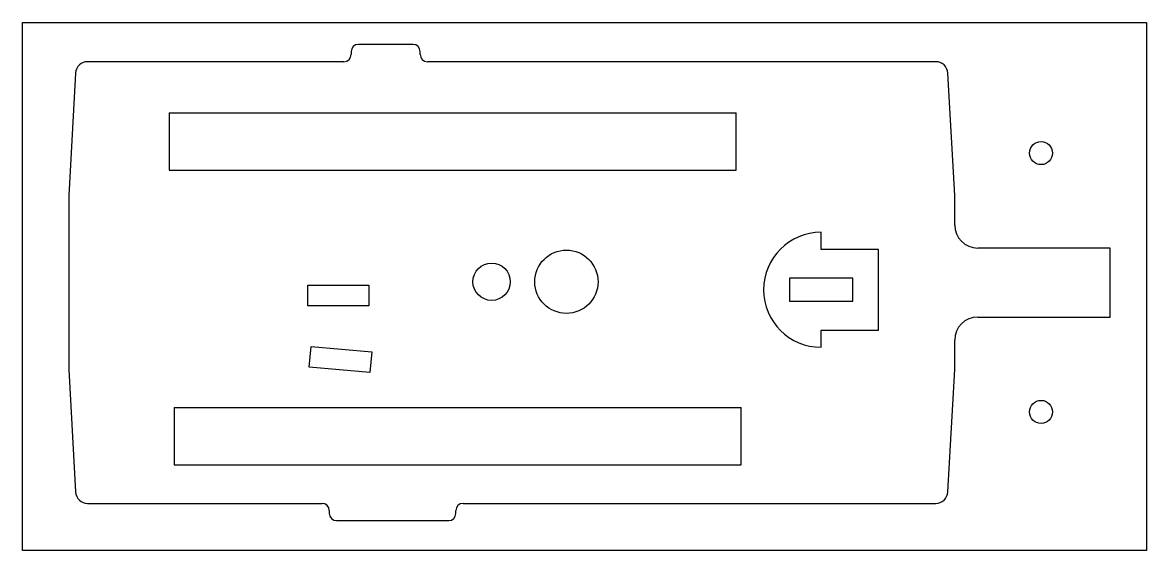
# Model space of a CAD drawing. Header units: millimetres. Extents: x -78 to 117, y 613 to 705.
import ezdxf

# ---------------------------------------------------------------- set-up
doc = ezdxf.new("R2010")
doc.units = ezdxf.units.MM

msp = doc.modelspace()

# ---------------------------------------------------------------- linework, layer by layer
at = {"color": 7, "linetype": 'Continuous', "lineweight": 25}
for p, q in [((-21.12, 699.8), (-21.12, 699.3)), ((-10.37, 701.05), (-19.87, 701.05)), ((-9.12, 699.3), (-9.12, 699.8)), ((-22.37, 698.05), (-66.92, 698.05)), ((80.48, 698.05), (-7.87, 698.05)), ((-69.02, 696.07), (-70.22, 674.78)), ((83.78, 674.78), (82.58, 696.07)), ((-52.73, 689.18), (45.77, 689.18)), ((45.77, 679.18), (45.77, 689.18)), ((-52.73, 679.18), (45.77, 679.18)), ((-70.22, 674.78), (-70.22, 644.52)), ((83.78, 669.65), (83.78, 674.78)), ((60.56, 665.39), (60.56, 668.39)), ((70.56, 665.39), (60.56, 665.39)), ((70.56, 651.39), (70.56, 665.39)), ((110.78, 665.65), (87.78, 665.65)), ((110.78, 653.65), (110.78, 665.65)), ((55.06, 660.39), (55.06, 656.39)), ((66.06, 660.39), (55.06, 660.39)), ((66.06, 656.39), (66.06, 660.39)), ((-28.64, 659.2), (-18.04, 659.2)), ((-28.64, 655.6), (-28.64, 659.2)), ((-18.04, 659.2), (-18.04, 655.6)), ((-18.04, 655.6), (-28.64, 655.6)), ((55.06, 656.39), (66.06, 656.39)), ((87.78, 653.65), (110.78, 653.65)), ((60.56, 648.39), (60.56, 651.39)), ((60.56, 651.39), (70.56, 651.39)), ((83.78, 644.52), (83.78, 649.65)), ((-28.42, 644.95), (-28.1, 648.54)), ((-28.1, 648.54), (-17.54, 647.62)), ((-17.54, 647.62), (-17.86, 644.03)), ((-17.86, 644.03), (-28.42, 644.95)), ((-70.22, 644.52), (-69.02, 623.23)), ((82.58, 623.23), (83.78, 644.52)), ((-51.86, 637.93), (46.64, 637.93)), ((46.64, 627.93), (46.64, 637.93)), ((-51.86, 627.93), (46.64, 627.93)), ((-66.92, 621.25), (-26.17, 621.25)), ((-24.92, 620), (-24.92, 619.5)), ((-2.92, 619.5), (-2.92, 620)), ((-1.67, 621.25), (80.48, 621.25)), ((-23.67, 618.25), (-4.17, 618.25))]:
    msp.add_line(p, q, dxfattribs=at)
for p, q in [((-52.73, 689.18), (-52.73, 679.18)), ((-51.86, 637.93), (-51.86, 627.93))]:
    msp.add_line(p, q)
msp.add_lwpolyline([(117.12, 613.05), (-78.25, 613.05), (-78.25, 704.87), (117.12, 704.87)], close=True)
for centre, radius in [((98.78, 682.15), 2), ((16.29, 659.78), 5.5), ((3.29, 659.78), 3.25), ((98.78, 637.15), 2)]:
    msp.add_circle(centre, radius, dxfattribs=at)
for centre, radius, start, end in [((-19.87, 699.8), 1.25, 90, 180), ((-10.37, 699.8), 1.25, 0, 90), ((-66.92, 695.95), 2.1, 90, 176.7741), ((-22.37, 699.3), 1.25, 270, 0), ((-7.87, 699.3), 1.25, 180, 270), ((80.48, 695.95), 2.1, 3.2259, 90), ((60.56, 658.39), 10, 90, 270), ((87.78, 669.65), 4, 180, 270), ((87.78, 649.65), 4, 90, 180), ((-66.92, 623.35), 2.1, 183.2259, 270), ((80.48, 623.35), 2.1, 270, 356.7741), ((-26.17, 620), 1.25, 0, 90), ((-23.67, 619.5), 1.25, 180, 270), ((-4.17, 619.5), 1.25, 270, 0), ((-1.67, 620), 1.25, 90, 180)]:
    msp.add_arc(centre, radius, start, end, dxfattribs=at)

doc.saveas('drawing.dxf')
